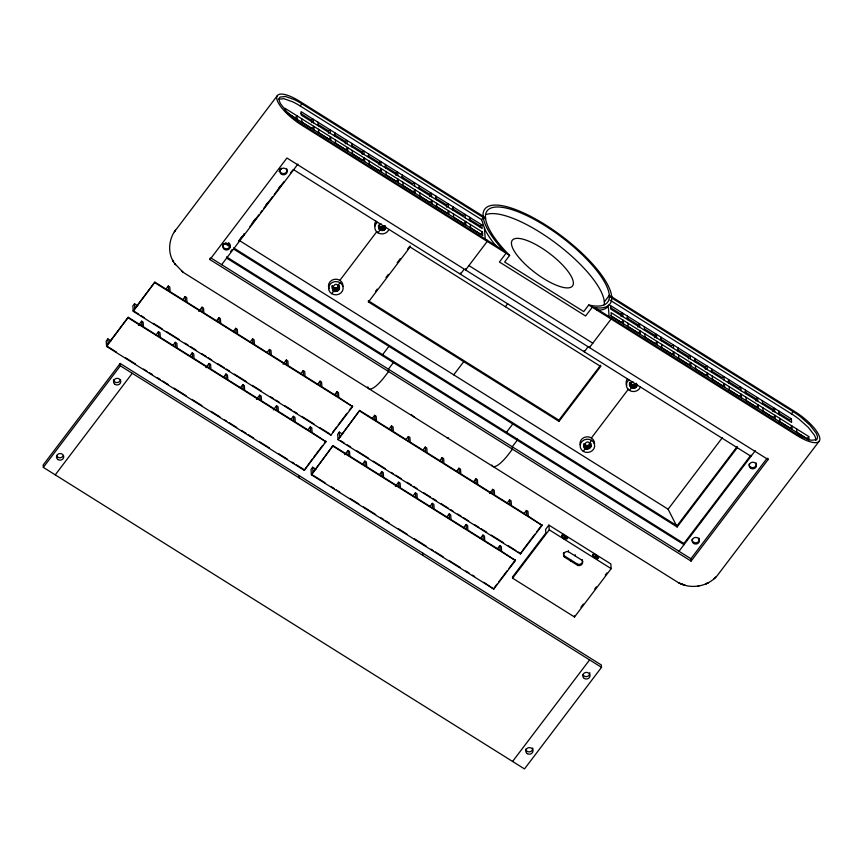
<?xml version="1.0" encoding="UTF-8"?>
<svg xmlns="http://www.w3.org/2000/svg" width="863" height="863" viewBox="0 0 863 863"><rect width="100%" height="100%" fill="white"/><g stroke="black" fill="none" stroke-linecap="round" stroke-linejoin="round"><path stroke-width="1.29" d="M339.31 289.288C335.631 274.445 326.354 298.76 339.31 289.288L339.04 285.729C337.983 288.469 333.668 288.717 332.341 286.084L332.6 289.644M381.435 224.046C372.794 226.904 385.642 235.319 385.642 226.689M590.831 446.905C587.153 432.061 577.876 456.376 590.831 446.905L590.562 443.355C589.505 446.085 585.19 446.333 583.852 443.701L584.122 447.261M175.308 230.162L174.434 231.759L277.325 95.653M499.774 545.632L500.13 550.367L484.769 540.745L484.413 535.999L482.902 535.06L483.258 539.796L467.908 530.173L467.552 525.438L466.042 524.488L466.398 529.224L451.036 519.602L450.68 514.866L449.17 513.917L449.526 518.652L434.175 509.03L433.819 504.294L432.309 503.345L432.665 508.091L417.304 498.458L416.948 493.722L415.448 492.784L415.804 497.52L400.443 487.897L400.087 483.161L398.577 482.212L398.933 486.948L383.582 477.325L383.226 472.59L381.716 471.64L382.072 476.376L366.71 466.754L366.354 462.018L364.844 461.069L365.2 465.804L332.978 445.621L311.414 474.801L493.776 589.084L515.438 560.519L501.64 551.306L501.284 546.57L499.774 545.632L497.368 548.792M526.43 510.475L526.786 515.211L511.435 505.589L511.079 500.853L509.569 499.904L509.925 504.639L494.564 495.017L494.208 490.281L492.697 489.332L493.053 494.068L477.703 484.445L477.347 479.709L475.837 478.76L476.193 483.496L460.831 473.873L460.475 469.138L458.965 468.199L459.321 472.935L443.97 463.312L443.614 458.566L442.104 457.627L442.46 462.363L427.099 452.741L426.743 448.005L425.232 447.056L425.588 451.791L410.238 442.169L409.882 437.433L408.372 436.484L408.728 441.22L393.377 431.597L393.021 426.861L391.511 425.912L391.867 430.659L359.644 410.464L338.069 439.645L520.432 553.927L542.093 525.362L528.296 516.15L527.94 511.414L526.43 510.475L524.035 513.636M629.785 382.32C627.261 388.361 637.606 390.594 637.164 384.305M175.016 230.701C168.102 240.82 167.444 255.07 175.567 264.736L174.855 263.722L183.064 272.266L678.523 582.752C691.123 589.602 707.973 586.624 717.25 575.621L819.257 441.101M609.289 304.499L607.984 306.581A78.522 24.951 37.2 0 1 596.98 310.173M315.923 469.31L312.633 467.25L311.014 469.472L311.414 474.801L332.978 445.621M342.579 434.154L339.288 432.093L337.67 434.316L338.069 439.645L359.644 410.464M111.036 340.907L107.853 338.922L106.192 341.122L106.591 346.451L304.261 470.324L325.923 441.759L312.126 432.546L311.77 427.811L310.259 426.872L307.864 430.033M137.692 305.761L134.52 303.765L132.848 305.966L133.247 311.295L330.928 435.168L352.589 406.602L338.792 397.39L338.436 392.654L336.926 391.716L334.52 394.876M310.259 426.872L310.615 431.608L295.265 421.985L294.909 417.239L293.398 416.3L293.754 421.036L278.393 411.414L278.037 406.678L276.527 405.729L276.883 410.464L261.532 400.842L261.176 396.106L259.666 395.157L260.022 399.893L244.661 390.27L244.305 385.534L242.805 384.585L243.161 389.332L227.8 379.709L227.444 374.963L225.933 374.024L226.289 378.76L210.939 369.137L210.583 364.402L209.073 363.452L209.429 368.188L194.067 358.566L193.711 353.83L192.201 352.881L192.557 357.616L177.206 347.994L176.85 343.258L175.34 342.309L175.696 347.045L128.209 317.293L106.548 345.858L116.483 352.082M133.204 310.702L154.865 282.136L202.352 311.899L201.996 307.152L203.506 308.102L203.862 312.838L219.224 322.46L218.868 317.724L220.367 318.674L220.723 323.409L236.084 333.032L235.728 328.296L237.239 329.245L237.595 333.981L252.945 343.603L252.589 338.868L254.1 339.806L254.456 344.553L269.817 354.175L269.461 349.439L270.971 350.378L271.327 355.114L286.678 364.736L286.322 360L287.832 360.95L288.188 365.685L303.549 375.308L303.193 370.572L304.704 371.522L305.06 376.257L320.41 385.88L320.054 381.144L321.565 382.093L321.921 386.829L337.282 396.451L336.926 391.716M106.591 346.451L128.209 317.293M133.247 311.295L154.865 282.136M278.447 99.256L283.787 98.684L292.676 101.812A31.327 9.957 37.2 0 1 300.205 105.998L301.877 103.797L485.556 218.911L485.47 217.724L299.677 101.295A29.083 9.245 37.2 0 0 276.743 98.209A29.083 9.245 37.2 0 0 301.457 124.973L509.634 255.437L504.639 262.028L583.733 311.597L588.728 305.006L592.838 305.75A75.62 24.035 37.2 0 0 589.558 262.201A75.62 24.035 37.2 0 0 501.975 207.314A75.62 24.035 37.2 0 0 505.243 250.863L509.634 255.437M138.404 325.394L141.608 321.176L143.118 322.126L143.474 326.861M165.869 289.181L168.263 286.02L169.774 286.969L170.13 291.705M120.173 363.463L43.15 465.017L43.333 467.39L524.499 768.922L601.511 667.358L601.338 664.995L120.173 363.463L120.345 365.826L43.333 467.39M209.925 259.58L286.937 158.015L768.102 459.548L691.09 561.112L209.925 259.58L209.828 258.393M279.051 171.489L281.489 168.274M156.074 334.909L158.468 331.748L159.979 332.687L160.335 337.422M182.729 299.752L185.135 296.592L186.645 297.53L187.001 302.277M55.243 474.855L132.255 373.291M230.54 251.651L232.125 249.558M238.49 241.165L241.672 236.969M252.179 223.118L255.426 218.835M265.977 204.919L267.606 202.773M278.965 187.789L280.594 185.653M244.218 234.078L239.353 240.497L668.113 509.192L677.142 526.969L233.69 249.073M249.892 226.602L258.814 214.844M260.432 212.708L262.05 210.561M263.679 208.425L272.589 196.667M274.207 194.531L283.938 181.705M290.421 173.15L292.859 169.946M221.651 264.671L297.962 164.056M172.934 345.48L175.34 342.309M198.792 311.381L201.996 307.152M189.806 356.041L192.201 352.881M216.462 320.896L218.868 317.724M205.869 367.67L209.073 363.452M233.334 331.457L235.728 328.296M223.539 377.185L225.933 374.024M250.194 342.028L252.589 338.868M240.399 387.757L242.805 384.585M267.055 352.6L269.461 349.439M339.882 280.335L376.915 231.5M331.726 293.69A7.271 6.634 -4.3 0 0 343.14 288.684A7.271 6.634 -4.3 0 0 332.816 282.212A7.271 6.634 -4.3 0 0 331.726 293.69L333.808 290.939L333.55 287.39M337.983 285.448L340.065 282.697M377.39 222.287A7.271 6.634 -4.3 0 0 377.897 232.805L379.99 230.054L379.72 226.505L378.512 225.2L378.771 228.76M256.462 399.375L259.666 395.157M283.129 364.218L286.322 360M273.334 409.947L276.527 405.729M300.788 373.733L303.193 370.572M375.578 291.263L377.174 289.148M385.988 277.53L388.393 274.358M397.207 262.74L400.41 258.512M407.616 249.008L409.224 246.894M559.019 421.371L558.922 420.184L600.583 365.254L600.67 366.441L559.019 421.371L368.458 301.953L410.108 247.023L410.022 245.836M290.993 419.461L293.398 416.3M317.66 384.305L320.054 381.144M463.916 223.679L465.578 221.478L465.847 225.027M495.912 245.89A78.522 24.951 37.2 0 1 484.887 229.439L481.63 219.687L483.291 217.487M388.922 346.343L384.876 351.673A30.701 7.875 -57.9 0 0 382.751 354.574M284.952 110.54L284.779 108.166L482.449 232.05L480.777 234.24L469.742 227.325M304.261 470.324L312.287 459.094M313.884 456.991L322.686 445.384M324.283 443.28L325.88 441.166M332.546 432.385L336.548 427.109M338.145 424.995L346.948 413.399M349.342 410.227L352.546 406.009M463.744 269.795L460.411 274.197L460.324 273.01M344.779 454.725L347.983 450.508L349.493 451.446L349.849 456.182M372.244 418.512L374.639 415.351L376.149 416.29L376.505 421.036M362.449 464.24L364.844 461.069M389.105 429.084L391.511 425.912M453.733 374.844L463.733 361.662M505.394 306.732L507.66 303.733M379.31 474.801L381.716 471.64M405.977 439.655L408.372 436.484M395.383 486.43L398.577 482.212M422.838 450.216L425.232 447.056M413.043 495.945L415.448 492.784M439.709 460.788L442.104 457.627M429.914 506.516L432.309 503.345M456.57 471.36L458.965 468.199M604.337 301.931L609.332 295.34L795.136 411.78A29.083 9.245 37.2 0 1 819.839 438.544A29.083 9.245 37.2 0 1 796.916 435.459L588.728 305.006M512.784 423.97L508.749 429.289A30.701 7.875 -57.9 0 0 506.624 432.19M446.775 517.088L449.17 513.917M473.431 481.932L475.837 478.76M587.606 347.422L584.273 351.813L584.186 350.637M463.636 527.649L466.042 524.488M489.504 493.55L492.697 489.332M480.508 538.221L482.902 535.06M507.164 503.064L509.569 499.904M591.403 437.951L628.437 389.116M583.248 451.306A7.271 6.634 -4.3 0 0 594.65 446.3A7.271 6.634 -4.3 0 0 584.337 439.839A7.271 6.634 -4.3 0 0 583.248 451.306L585.33 448.555L585.06 445.006M589.494 443.064L591.576 440.324M628.911 379.903A7.271 6.634 -4.3 0 0 629.418 390.421L631.5 387.67L631.231 384.121L630.022 382.816L630.292 386.376M494.283 587.757L496.991 584.186M498.598 582.072L507.39 570.475M508.987 568.361L515.394 559.925M520.432 553.927L522.05 551.144M522.859 550.087L534.855 534.262M536.452 532.158L542.05 524.769M548.89 525.103L545.556 529.504L545.815 533.054L512.493 577.002L512.579 578.178L574.521 616.991L611.177 568.652L610.821 563.917L548.89 525.103L549.246 529.839L512.579 578.178M561.586 536.128L562.913 534.37C575.772 542.698 557.52 537.013 562.913 534.37M562.288 536.43L563.625 534.672M563.161 538.275L565.168 535.643M563.895 538.868L565.891 536.236M565.2 538.62L566.527 536.862M565.697 539.213L567.023 537.466M592.547 555.535L593.884 553.776C606.743 562.104 588.48 556.419 593.884 553.776M593.259 555.837L594.585 554.078M594.132 557.681L596.128 555.038M594.866 558.275L596.862 555.643M596.16 558.016L597.498 556.268M596.657 558.62L597.994 556.862M596.98 559.17L598.318 557.412M580.928 607.228L583.366 604.014M594.747 589.008L596.376 586.872M605.308 575.082L606.937 572.935M668.113 509.192L722.428 437.573M737.239 446.419L677.056 525.783L233.593 247.875M677.142 526.969L737.326 447.606M512.579 761.457L589.602 659.893M683.906 543.496L226.559 256.894L226.656 258.08L684.003 544.682L683.906 543.496L750.929 455.125L751.015 456.311L293.668 169.698M678.998 551.274L755.308 450.659M610.022 300.141L791.447 413.841L793.108 411.64A31.327 9.957 37.2 0 1 800.724 416.948L810.001 425.2L815.956 432.848A24.045 7.638 37.2 0 1 816.474 439.699L811.134 440.27L802.245 437.131A31.327 9.957 37.2 0 1 794.715 432.956L594.769 307.66M691.09 561.112L690.907 558.739L767.11 458.253M808.75 436.527L809.019 440.076L611.338 316.203L611.08 312.654L808.75 436.527L807.078 438.728L796.042 431.802M379.72 226.505L382.438 227.023L384.779 225.621M714.586 578.242L714.154 578.674L715.923 576.948M631.231 384.121L633 384.682L635.653 383.884L635.923 387.444M300.453 113.344L311.5 120.259L313.258 119.245L313.517 122.805M318.425 124.606L328.361 130.831L330.119 129.817L330.389 133.366M334.186 134.477L345.232 141.403L346.991 140.389L347.25 143.938M352.158 145.739L362.093 151.964L363.852 150.96L364.121 154.509M367.918 155.62L378.965 162.535L380.712 161.521L380.982 165.081M384.779 166.181L395.826 173.107L397.584 172.093L397.854 175.642M418.512 187.325L429.558 194.251L431.317 193.236L431.586 196.786M435.384 197.897L446.43 204.811L448.177 203.797L448.447 207.357M469.116 219.029L480.152 225.955L481.91 224.941L482.18 228.49L301.37 115.189L301.101 111.64L481.91 224.941M610.993 307.94L620.929 314.175L622.687 313.161L622.957 316.71M626.754 317.821L637.8 324.747L639.559 323.733L639.817 327.282M644.726 329.083L654.661 335.308L656.419 334.305L656.689 337.854M677.358 349.526L688.394 356.451L690.152 355.437L690.422 358.986M694.219 360.098L705.265 367.023L707.024 366.009L707.282 369.558M744.812 391.802L755.859 398.728L757.617 397.714L757.887 401.263M762.784 403.064L772.73 409.299L774.478 408.285L774.747 411.834M791.349 418.857L610.54 305.545L610.81 309.105L791.619 422.406L791.349 418.857L789.591 419.871L778.545 412.946M448.523 437.908L446.948 437.627M632.957 381.662L630.605 383.064L630.012 385.545M697.757 586.171L698.922 585.988M678.523 582.752L685.589 585.416M683.787 584.898L680.271 583.517M568.318 550.529L568.415 551.716L581.867 560.152A3.635 3.323 -4.3 0 1 577.843 565.459L564.391 557.023L564.294 555.837A3.635 3.323 -4.3 0 1 563.668 552.579M564.294 555.837L577.746 564.273L577.843 565.459M793.108 411.64L609.429 296.527L609.332 295.34M300.205 105.998L481.63 219.687M401.651 176.753L412.697 183.679L414.445 182.665L414.715 186.214M452.244 208.468L463.291 215.383L465.049 214.369L465.319 217.929M660.486 338.965L671.533 345.88L673.291 344.866L673.55 348.425M711.08 370.669L722.126 377.595L723.884 376.581L724.154 380.13M727.951 381.241L738.998 388.156L740.745 387.142L741.015 390.702M286.419 112.449L295.254 117.983L296.926 115.782L297.185 119.331M301.079 121.629L312.126 128.555L313.787 126.354L314.056 129.903M317.94 132.201L328.986 139.116L330.658 136.926L330.917 140.475M334.812 142.773L345.858 149.687L347.519 147.487L347.789 151.047M351.673 153.334L362.719 160.259L364.391 158.058L364.65 161.618M368.544 163.905L379.591 170.831L381.252 168.63L381.522 172.179M386.516 175.167L396.451 181.392L398.113 179.202L398.382 182.751M402.277 185.049L413.312 191.964L414.984 189.774L415.254 193.323M420.249 196.311L430.184 202.535L431.845 200.335L432.115 203.895M436.009 206.181L447.045 213.107L448.717 210.906L448.987 214.456M453.97 217.444L464.499 224.046M610.519 315.545L621.554 322.46L623.226 320.27L623.485 323.819M627.379 326.117L638.426 333.032L640.087 330.831L640.357 334.391M644.24 336.678L655.287 343.603L656.959 341.403L657.218 344.963M661.112 347.25L672.158 354.175L673.82 351.975L674.089 355.524M677.973 357.821L689.019 364.736L690.691 362.546L690.95 366.095M694.844 368.393L705.891 375.308L707.552 373.107L707.822 376.667M712.816 379.655L722.752 385.88L724.413 383.679L724.683 387.239M728.577 389.526L739.613 396.451L741.285 394.251L741.554 397.8M746.549 400.788L756.484 407.012L758.145 404.823L758.415 408.372M762.309 410.669L773.345 417.584L775.017 415.394L775.287 418.943M779.17 421.23L790.217 428.156L791.878 425.955L792.148 429.515M287.25 113.107L482.708 235.599L482.449 232.05M503.42 250.41L303.474 125.113A31.327 9.957 37.2 0 1 295.869 119.806L286.592 111.554L280.637 103.905A24.045 7.638 37.2 0 1 280.108 97.055L285.459 96.483L294.348 99.623A31.327 9.957 37.2 0 1 301.877 103.797M468.922 265.577L592.784 343.194M410.108 247.023L600.67 366.441M558.922 420.184L368.361 300.766L368.458 301.953M225.61 242.881L230.173 245.739M224.553 243.344L230.27 246.926M210.831 257.886L690.907 558.739M154.909 282.73L352.589 406.602M359.731 411.079L542.093 525.362M549.246 529.839L611.177 568.652M134.315 311.392L138.727 314.164M140.939 315.545L144.25 317.627M153.387 323.345L162.222 328.889M166.937 331.845L179.083 339.45M184.909 343.096L188.22 345.178M190.432 346.559L195.955 350.022M201.78 353.668L206.192 356.441M208.404 357.821L211.715 359.903M217.541 363.55L224.164 367.703M226.376 369.084L229.687 371.166M234.402 374.121L246.548 381.726M252.374 385.383L261.209 390.917M270.346 396.635L273.657 398.717M275.869 400.098L279.181 402.18M284.995 405.826L291.629 409.979M293.83 411.36L297.152 413.442M301.867 416.398L314.013 424.003M319.839 427.66L329.774 433.884M340.691 440.723L344.003 442.795M347.314 444.877L350.626 446.948M356.451 450.605L368.598 458.21M373.312 461.166L385.459 468.782M391.284 472.428L393.496 473.819M395.707 475.2L401.219 478.663M407.045 482.309L411.468 485.071M413.668 486.462L416.991 488.534M423.916 492.881L430.54 497.034M432.751 498.415L436.063 500.486M440.777 503.442L448.512 508.285M450.713 509.677L452.924 511.058M457.638 514.014L460.961 516.096M463.161 517.476L468.685 520.939M474.51 524.585L478.922 527.358M481.133 528.739L486.656 532.201M491.371 535.157L503.528 542.762M508.242 545.718L515.977 550.572M518.178 551.953L520.389 553.334M128.253 317.886L325.923 441.759M333.075 446.236L515.438 560.519M125.62 357.811L135.567 364.035M143.592 369.073L146.904 371.144M149.116 372.536L152.427 374.607M157.142 377.563L160.453 379.644M162.665 381.025L168.188 384.488M174.013 388.134L186.16 395.75M191.985 399.396L201.92 405.621M211.057 411.349L219.892 416.883M224.607 419.839L226.818 421.23M229.029 422.611L236.753 427.455M241.478 430.41L245.89 433.183M248.102 434.564L253.625 438.026M259.439 441.673L269.385 447.897M278.522 453.625L287.357 459.159M292.072 462.115L294.283 463.507M296.484 464.887L304.218 469.731M312.924 475.189L325.071 482.795M330.896 486.452L334.208 488.523M336.419 489.904L339.731 491.986M349.968 498.404L358.803 503.938M363.517 506.894L375.664 514.51M380.389 517.466L383.701 519.537M385.912 520.928L389.224 523M398.361 528.728L407.196 534.262M414.121 538.598L426.268 546.214M430.982 549.17L433.194 550.551M435.405 551.942L443.129 556.786M448.954 560.432L460.001 567.358M465.815 571.004L469.138 573.075M472.449 575.157L474.65 576.538M483.787 582.266L493.776 589.084M120.345 365.826L601.511 667.358M414.639 417.379L411.23 414.531M182.686 271.942L181.651 271.058L183.064 272.266M173.592 261.769L172.762 260.205L173.323 261.273M796.603 428.911L796.862 432.471M779.203 411.241L779.462 414.79M779.731 418.35L780.001 421.899M772.73 409.299L772.903 411.662M768.016 458.361L768.102 459.548M762.331 400.669L762.601 404.229M762.87 407.778L763.129 411.327M755.859 398.728L756.042 401.101M745.47 390.098L745.74 393.657M745.999 397.207L746.268 400.756M728.599 379.537L728.868 383.086M729.138 386.635L729.408 390.195M711.738 368.965L712.007 372.514M712.266 376.074L712.536 379.623M705.265 367.023L705.438 369.386M694.866 358.393L695.136 361.942M695.405 365.502L695.675 369.051M701.403 520.432L701.49 521.608M688.394 356.451L688.577 358.825M678.005 347.821L678.275 351.381M678.534 354.93L678.803 358.479M661.134 337.26L661.403 340.809M661.673 344.359L661.943 347.918M654.661 335.308L654.844 337.681M644.273 326.689L644.542 330.238M644.812 333.787L645.071 337.347M637.8 324.747L637.973 327.109M636.29 383.237L636.56 386.797M634.855 384.359L635.125 387.919M633.949 384.639L634.219 388.188M633 384.682L633.269 388.242M627.412 316.117L627.671 319.666M627.94 323.226L628.21 326.775M632.072 384.51L632.342 388.059M630.54 383.55L630.799 387.099M620.929 314.175L621.112 316.538M611.026 317.843L611.112 319.03L589.451 347.595L589.364 346.408M608.307 306.052L609.17 317.498M590.853 443.69L591.036 446.052M590.119 444.121L590.389 447.681M589.483 444.769L589.753 448.329M588.685 445.243L588.954 448.803M587.779 445.524L588.048 449.073M586.829 445.567L587.099 449.127M585.901 445.394L586.171 448.943M584.359 444.434L584.629 447.983M575.125 554.65L575.211 555.837M570.95 560.152L571.047 561.328M574.424 615.804L574.521 616.991M517.164 439.008L517.261 440.195L512.255 446.786L512.439 449.148L509.105 453.55A29.083 7.454 -57.9 0 1 491.813 465.038M487.164 240.227L487.25 241.403L465.589 269.968L465.502 268.792M484.445 228.436L485.297 239.752M480.152 225.955L480.249 227.142M469.763 217.325L470.033 220.885M470.303 224.434L470.562 227.983M452.902 206.753L453.161 210.313M453.431 213.862L453.701 217.411M446.43 204.811L446.603 207.185M436.031 196.192L436.3 199.741M436.57 203.29L436.829 206.85M429.558 194.251L429.742 196.613M419.17 185.621L419.429 189.17M419.698 192.729L419.968 196.279M402.298 175.049L402.568 178.609M402.838 182.158L403.107 185.707M395.826 173.107L396.009 175.48M422.687 553.032L422.859 555.405M385.437 164.477L385.707 168.037M385.966 171.586L386.236 175.135M385.308 226.03L385.481 228.404M384.866 226.807L385.049 229.18M384.143 226.268L384.402 229.828M378.965 162.535L379.137 164.909M383.334 226.742L383.604 230.302M393.301 361.392L393.388 362.568L388.393 369.159L388.577 371.532L385.243 375.923A29.083 7.454 -57.9 0 1 367.778 386.786M382.438 227.023L382.697 230.572M381.489 227.066L381.748 230.626M380.561 226.893L380.831 230.443M379.019 225.923L379.289 229.482M368.566 153.916L368.835 157.465M369.105 161.014L369.375 164.574M362.093 151.964L362.277 154.337M374.639 415.351L374.995 420.087M351.705 143.344L351.975 146.893M352.233 150.453L352.503 154.002M345.232 141.403L345.405 143.765M334.833 132.773L335.103 136.322M335.373 139.882L335.642 143.431M328.361 130.831L328.544 133.204M339.342 286.074L339.515 288.436M338.609 286.505L338.879 290.065M337.962 287.152L338.231 290.712M337.163 287.627L337.433 291.187M336.257 287.908L336.527 291.457M347.983 450.508L348.339 455.243M335.319 287.951L335.578 291.511M334.391 287.778L334.65 291.327M332.848 286.807L333.118 290.367M332.093 285.588L332.32 288.814M317.972 122.201L318.242 125.761M318.501 129.31L318.771 132.859M339.288 432.093L339.644 436.829M311.5 120.259L311.672 122.632M330.885 434.574L330.928 435.168M301.64 118.738L301.91 122.298M312.633 467.25L312.989 471.985M298.825 475.416L298.997 477.778M244.056 233.83L244.143 235.006M185.135 296.592L185.491 301.327M168.263 286.02L168.619 290.755M158.468 331.748L158.824 336.484M141.608 321.176L141.964 325.912M134.52 303.765L134.876 308.501M107.853 338.922L108.209 343.657M791.447 413.841A31.327 9.957 37.2 0 1 799.052 419.148L808.329 427.39L814.284 435.038A24.045 7.638 37.2 0 1 815.697 440.518M286.753 168.835A3.635 3.323 -4.3 0 1 284.1 173.539A3.635 3.323 -4.3 0 1 279.839 170.033M280.044 169.191A3.635 3.323 -4.3 0 1 280.486 168.414M230.054 245.718A3.635 3.323 -4.3 0 1 226.128 248.781A3.635 3.323 -4.3 0 1 222.816 245.232M223.021 244.38A3.635 3.323 -4.3 0 1 223.463 243.603M228.522 242.73A3.635 3.323 -4.3 0 1 229.224 243.301M229.731 244.024A3.635 3.323 -4.3 0 1 230.022 244.855M756.01 462.902A3.635 3.323 -4.3 0 1 753.356 467.606A3.635 3.323 -4.3 0 1 749.095 464.1M698.987 538.091A3.635 3.323 -4.3 0 1 696.333 542.805A3.635 3.323 -4.3 0 1 692.072 539.299M486.689 214.38A75.62 24.035 37.2 0 1 558.167 244.93A75.62 24.035 37.2 0 1 604.262 304.768M329.137 288.717A7.271 6.634 -4.3 0 1 334.456 279.299A7.271 6.634 -4.3 0 1 342.956 286.311M374.736 226.192A7.271 6.634 -4.3 0 1 375.934 221.208M580.076 444.693A7.271 6.634 -4.3 0 1 586.916 436.818A7.271 6.634 -4.3 0 1 594.478 443.927M626.818 385.448A7.271 6.634 -4.3 0 1 627.455 378.825M640.411 387.109A7.271 6.634 -4.3 0 1 629.418 390.421M388.9 229.493A7.271 6.634 -4.3 0 1 377.897 232.805M582.288 559.688A3.635 3.323 -4.3 0 1 577.746 564.273M564.391 557.023A3.635 3.323 -4.3 0 1 568.415 551.716M120.583 379.515A3.635 3.323 -4.3 0 1 113.377 379.903M63.355 455.556A3.635 3.323 -4.3 0 1 56.645 455.912M589.796 672.719A3.635 3.323 -4.3 0 1 582.924 674.79M532.773 747.919A3.635 3.323 -4.3 0 1 529.828 751.802A3.635 3.323 -4.3 0 1 525.61 749.16M611.716 296.84L611.64 299.774A78.522 24.951 37.2 0 1 598.642 307.972L592.277 307.217L585.61 316.009L499.429 262.007L506.096 253.215L499.213 245.664A78.522 24.951 37.2 0 1 483.636 219.558L483.086 216.235A78.522 24.951 37.2 0 1 544.995 224.563A78.522 24.951 37.2 0 1 611.716 296.84M708.124 582.816L706.063 583.798L708.124 582.816M281.467 174.207A3.635 3.323 -4.3 0 0 287.174 171.705A3.635 3.323 -4.3 0 0 282.018 168.479A3.635 3.323 -4.3 0 0 281.467 174.207M224.445 249.407A3.635 3.323 -4.3 0 0 230.151 246.904A3.635 3.323 -4.3 0 0 224.995 243.668A3.635 3.323 -4.3 0 0 224.445 249.407M750.724 468.275A3.635 3.323 -4.3 0 0 756.43 465.772A3.635 3.323 -4.3 0 0 751.274 462.546A3.635 3.323 -4.3 0 0 750.724 468.275M693.701 543.474A3.635 3.323 -4.3 0 0 699.408 540.972A3.635 3.323 -4.3 0 0 694.251 537.735A3.635 3.323 -4.3 0 0 693.701 543.474M520.594 259.483A37.81 12.017 37.2 0 0 572.374 286.16A37.81 12.017 37.2 0 0 534.24 243.722A37.81 12.017 37.2 0 0 520.594 259.483M115.059 384.391A3.635 3.323 -4.3 0 0 120.755 381.888A3.635 3.323 -4.3 0 0 115.599 378.652A3.635 3.323 -4.3 0 0 115.059 384.391M58.026 459.58A3.635 3.323 -4.3 0 0 63.733 457.077A3.635 3.323 -4.3 0 0 58.576 453.852A3.635 3.323 -4.3 0 0 58.026 459.58M584.316 678.458A3.635 3.323 -4.3 0 0 590.012 675.956A3.635 3.323 -4.3 0 0 584.855 672.719A3.635 3.323 -4.3 0 0 584.316 678.458M527.282 753.647A3.635 3.323 -4.3 0 0 532.989 751.144A3.635 3.323 -4.3 0 0 527.832 747.919A3.635 3.323 -4.3 0 0 527.282 753.647"/></g></svg>
